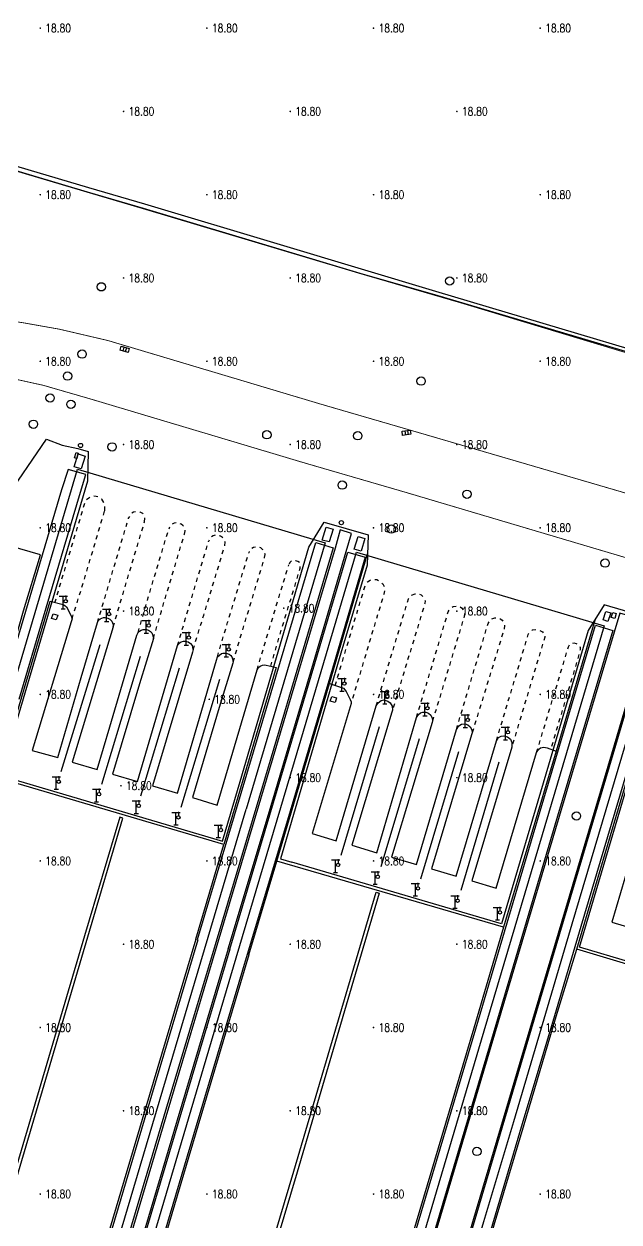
# Model space of a CAD drawing. Extents: x 404846 to 408477, y 3390929 to 3392894.
# Drawn here: x 406639.4 to 406710.8, y 3391921 to 3392064.9 of the extents above; entities that cross this region are included whole.
import ezdxf
from ezdxf.enums import TextEntityAlignment as Align

# ---------------------------------------------------------------- set-up
doc = ezdxf.new("R2010")
doc.units = 0
doc.header["$LTSCALE"] = 0.5
doc.header["$PDSIZE"] = 0.2
doc.linetypes.add('X6', pattern=[2, 1, -1])
doc.layers.get('0').update_dxf_attribs({"linetype": 'CONTINUOUS'})
for name, color, linetype in [('3221', 6, 'CONTINUOUS'), ('DLSS', 4, 'CONTINUOUS'), ('DMTZ', 3, 'CONTINUOUS'), ('FZTZ', 7, 'CONTINUOUS'), ('GCD', 1, 'CONTINUOUS'), ('GXYZ', 2, 'CONTINUOUS'), ('JMD', 6, 'CONTINUOUS'), ('SXSS', 5, 'CONTINUOUS'), ('ZBTZ', 3, 'CONTINUOUS')]:
    doc.layers.add(name, color=color, linetype=linetype)
doc.styles.add('HZ', font='rs.shx', dxfattribs={"width": 0.8, "bigfont": 'hztxt.shx'})
doc.linetypes.add('10422', pattern='A,0.75,[150,AAA.SHX,S=0.5,R=0,X=0,Y=0.5],1.5,[177,AAA.SHX,S=1,R=0,X=0,Y=0.4],0.75', length=3)
doc.linetypes.add('1161', pattern='A,0,[149,AAA.SHX,S=0.15,R=0,X=0,Y=0],-1.6', length=1.6)
doc.linetypes.add('444', pattern='A,4.5,[145,AAA.SHX,S=1,R=0,X=0,Y=1],4.5,-0.5,[146,AAA.SHX,S=1,R=0,X=0,Y=0],-0.5', length=10)
doc.linetypes.add('447', pattern='A,8,-1,[148,AAA.SHX,S=1,R=0,X=0,Y=0],-1', length=10)

# ---------------------------------------------------------------- blocks, each defined once
blk = doc.blocks.new('gc063')
for p, q in [((-1, 3), (1, 3)), ((0, 0), (0, 3)), ((0.6, 3), (0.6, 2.2)), ((-0.5, 0), (0.5, 0))]:
    blk.add_line(p, q)
blk.add_circle((0.6, 1.8), 0.4)
blk.add_point((0.6, 3))
blk.add_point((0.6, 3))
blk = doc.blocks.new('GC200')
at = {"linetype": 'Continuous', "const_width": 0.2, "flags": 128}
blk.add_lwpolyline([(-0.1, 0, 1), (0.1, 0, 1)], format="xyb", close=True, dxfattribs=at)
blk = doc.blocks.new('gc188')
blk.add_circle((0, 0), 1)
blk = doc.blocks.new('gc170')
at = {"linetype": 'Continuous'}
blk.add_circle((0, 0), 0.5, dxfattribs=at)
blk = doc.blocks.new('gc041')
for p, q in [((-1, 0.5), (1, 0.5)), ((-1, -0.5), (-1, 0.5)), ((-0.33, 0.5), (-0.33, -0.5)), ((0.33, 0.5), (0.33, -0.5)), ((1, 0.5), (1, -0.5)), ((1, -0.5), (-1, -0.5))]:
    blk.add_line(p, q)

msp = doc.modelspace()

# ---------------------------------------------------------------- linework, layer by layer
at = {"layer": '3221', "color": 6}
for points in [[(406636.332, 3391979.428, 18.869), (406645.833, 3392011.42, 18.841), (406675.55, 3392002.595, 18.841), (406666.052, 3391970.612, 18.869)], [(406647.717, 3391894.768, 18.817), (406655.01, 3391919.485, 18.758), (406664.881, 3391952.759, 18.758), (406672.627, 3391978.901, 18.758), (406679.326, 3392001.456, 18.707), (406709.043, 3391992.63, 18.707), (406702.346, 3391970.084, 18.758), (406694.602, 3391943.948, 18.758), (406684.736, 3391910.689, 18.758), (406677.428, 3391885.923, 18.817)], [(406682.497, 3391880.124, 18.81), (406689.462, 3391903.654, 18.936), (406694.599, 3391921.071, 18.826), (406698.173, 3391933.111, 18.846), (406702.019, 3391946.082, 18.855), (406705.203, 3391956.83, 18.855), (406711.15, 3391976.875, 18.855), (406715.303, 3391990.834, 18.855), (406745.016, 3391981.993, 18.855), (406740.866, 3391968.046, 18.855), (406734.924, 3391948.018, 18.855), (406731.741, 3391937.273, 18.855), (406727.893, 3391924.295, 18.846), (406724.325, 3391912.276, 18.826), (406719.193, 3391894.874, 18.936), (406712.969, 3391873.825, 19.096)], [(406645.293, 3391900.624, 18.808), (406666.052, 3391970.612, 18.869)]]:
    msp.add_polyline3d(points, dxfattribs=at)
at = {"layer": 'DLSS', "linetype": 'Continuous', "const_width": 0.1, "flags": 128}
for points, elevation in [([(406691.935, 3392031.358), (406679.749, 3392034.904), (406670.015, 3392037.816), (406653.728, 3392042.684), (406647.029, 3392044.664), (406622.599, 3392051.927)], 18.686), ([(406687.362, 3392015.64), (406675.116, 3392019.203), (406665.325, 3392022.132), (406649.517, 3392026.857), (406643.623, 3392028.235), (406639.313, 3392028.997), (406636.177, 3392029.48), (406631.824, 3392030.011), (406627.641, 3392030.249), (406622.516, 3392030.285), (406615.901, 3392030.085), (406612.068, 3392029.757)], 18.708), ([(406732.529, 3392019.102), (406691.935, 3392031.358)], 18.601), ([(406685.316, 3392008.608), (406673.044, 3392012.178), (406663.227, 3392015.115), (406647.449, 3392019.831), (406641.723, 3392021.489), (406638.078, 3392022.295), (406635.325, 3392022.679), (406631.569, 3392022.985), (406626.077, 3392022.952), (406616.374, 3392022.485), (406613.195, 3392022.106)], 18.721), ([(406727.993, 3392003.758), (406687.362, 3392015.64)], 18.601), ([(406725.867, 3391996.566), (406685.316, 3392008.608)], 18.601)]:
    msp.add_lwpolyline(points, dxfattribs=dict(at, elevation=elevation))
at = {"layer": 'DLSS', "linetype": 'X6', "flags": 128}
for points, elevation in [([(406649.087, 3392006.428), (406649.102, 3392007.011), (406648.977, 3392007.417), (406648.725, 3392007.803), (406648.406, 3392008.047), (406648.074, 3392008.153), (406647.755, 3392008.173), (406647.468, 3392008.101), (406647.188, 3392007.956), (406646.861, 3392007.694), (406646.669, 3392007.317), (406644.377, 3391999.742), (406643.093, 3391995.437)], 19.254), ([(406645.169, 3391993.453), (406646.251, 3391996.898), (406649.087, 3392006.428)], 19.293), ([(406653.877, 3392005.098), (406653.922, 3392005.537), (406653.852, 3392005.833), (406653.684, 3392006.094), (406653.348, 3392006.278), (406652.975, 3392006.342), (406652.527, 3392006.276), (406652.236, 3392006.084), (406651.964, 3392005.571)], 19.26), ([(406648.218, 3391993.02), (406649.127, 3391996.036), (406651.964, 3392005.571)], 19.293), ([(406650.111, 3391992.503), (406651.406, 3391996.881), (406653.877, 3392005.098)], 19.27), ([(406653.086, 3391991.827), (406654.314, 3391996.02), (406656.77, 3392004.22)], 19.27), ([(406658.66, 3392003.618), (406658.739, 3392004.002), (406658.722, 3392004.276), (406658.644, 3392004.439), (406658.459, 3392004.672), (406658.253, 3392004.815), (406657.878, 3392004.943), (406657.667, 3392004.959), (406657.411, 3392004.918), (406657.139, 3392004.797), (406656.973, 3392004.659), (406656.859, 3392004.489), (406656.77, 3392004.22)], 19.13), ([(406654.928, 3391991.075), (406655.894, 3391994.39), (406658.66, 3392003.618)], 19.218), ([(406663.509, 3392002.241), (406663.529, 3392002.665), (406663.435, 3392002.971), (406663.231, 3392003.22), (406662.989, 3392003.373), (406662.718, 3392003.483), (406662.397, 3392003.508), (406662.093, 3392003.421), (406661.885, 3392003.296), (406661.716, 3392003.127), (406661.556, 3392002.75)], 19.143), ([(406657.831, 3391990.23), (406658.793, 3391993.533), (406661.556, 3392002.75)], 19.218), ([(406659.703, 3391989.764), (406660.979, 3391993.894), (406663.509, 3392002.241)], 19.143), ([(406662.611, 3391988.877), (406663.845, 3391993.017), (406666.377, 3392001.372)], 19.143), ([(406668.284, 3392000.796), (406668.344, 3392001.172), (406668.262, 3392001.487), (406668.044, 3392001.787), (406667.816, 3392001.983), (406667.534, 3392002.065), (406667.275, 3392002.082), (406666.932, 3392002.015), (406666.64, 3392001.859), (406666.491, 3392001.643), (406666.377, 3392001.372)], 19.044), ([(406664.507, 3391988.284), (406665.632, 3391992.06), (406668.284, 3392000.796)], 18.961), ([(406667.373, 3391987.343), (406668.526, 3391991.187), (406671.177, 3391999.918)], 18.961), ([(406669.011, 3391987.77), (406670.461, 3391992.674), (406672.553, 3391999.519), (406672.567, 3391999.966), (406672.475, 3392000.199), (406672.286, 3392000.332), (406672.032, 3392000.432), (406671.848, 3392000.435), (406671.59, 3392000.434), (406671.416, 3392000.351), (406671.3, 3392000.222), (406671.177, 3391999.918)], 18.889), ([(406676.754, 3391985.45), (406680.379, 3391997.561), (406680.612, 3391997.875), (406680.939, 3391998.098), (406681.342, 3391998.2), (406681.747, 3391998.168), (406682.101, 3391997.976), (406682.462, 3391997.64), (406682.635, 3391997.267), (406682.693, 3391996.869), (406682.577, 3391996.393), (406678.654, 3391983.304)], 19.071), ([(406681.672, 3391983.006), (406685.544, 3391995.85), (406685.811, 3391996.23), (406686.332, 3391996.46), (406686.817, 3391996.444), (406687.086, 3391996.315), (406687.467, 3391995.892), (406687.539, 3391995.603), (406687.512, 3391995.276), (406687.38, 3391994.861), (406683.616, 3391982.48)], 19.036), ([(406686.503, 3391981.596), (406690.313, 3391994.286), (406690.548, 3391994.659), (406690.9, 3391994.916), (406691.323, 3391994.99), (406691.573, 3391994.966), (406691.746, 3391994.893), (406691.925, 3391994.762), (406692.109, 3391994.531), (406692.262, 3391994.2), (406692.288, 3391994.032), (406692.235, 3391993.73), (406688.375, 3391980.985)], 19.084), ([(406691.296, 3391980.179), (406695.103, 3391992.886), (406695.285, 3391993.222), (406695.519, 3391993.445), (406695.902, 3391993.575), (406696.213, 3391993.573), (406696.451, 3391993.527), (406696.647, 3391993.42), (406696.776, 3391993.29), (406696.993, 3391992.991), (406697.067, 3391992.64), (406697.01, 3391992.183), (406693.185, 3391979.745)], 19.1), ([(406696.097, 3391978.795), (406699.92, 3391991.579), (406700.055, 3391991.839), (406700.429, 3391992.127), (406700.831, 3391992.177), (406701.162, 3391992.134), (406701.624, 3391991.882), (406701.916, 3391991.487), (406701.901, 3391991.241), (406697.937, 3391978.047)], 19.046), ([(406700.927, 3391977.402), (406704.738, 3391990.073), (406704.89, 3391990.354), (406705.131, 3391990.54), (406705.375, 3391990.553), (406705.677, 3391990.503), (406705.888, 3391990.413), (406706.077, 3391990.239), (406706.138, 3391990.02), (406706.147, 3391989.727), (406706.059, 3391989.315), (406702.612, 3391977.814)], 19.04)]:
    msp.add_lwpolyline(points, dxfattribs=dict(at, elevation=elevation))
at = {"layer": 'DMTZ', "linetype": '10422', "flags": 128}
for points, elevation in [([(406669.685, 3391987.589), (406663.398, 3391966.34), (406636.24, 3391974.356), (406642.551, 3391995.581)], 19.219), ([(406642.551, 3391995.581), (406644.111, 3391995.166), (406644.313, 3391995.071), (406644.487, 3391994.888), (406644.913, 3391994.112), (406645.107, 3391993.71), (406645.169, 3391993.453), (406645.071, 3391993.11), (406640.396, 3391977.659), (406643.463, 3391976.818), (406646.247, 3391986.409), (406648.218, 3391993.02), (406648.367, 3391993.312), (406648.543, 3391993.459), (406648.744, 3391993.549), (406648.94, 3391993.603), (406649.146, 3391993.612), (406649.456, 3391993.543), (406649.705, 3391993.415), (406649.936, 3391993.156), (406650.081, 3391992.861), (406650.116, 3391992.684), (406650.099, 3391992.483), (406645.201, 3391976.223), (406648.185, 3391975.351), (406649.716, 3391980.494), (406652.963, 3391991.503), (406653.086, 3391991.827), (406653.248, 3391991.972), (406653.476, 3391992.085), (406653.7, 3391992.163), (406653.906, 3391992.183), (406654.103, 3391992.155), (406654.349, 3391992.098), (406654.584, 3391991.945), (406654.758, 3391991.754), (406654.836, 3391991.572), (406654.9, 3391991.289), (406654.928, 3391991.075), (406653.266, 3391985.663), (406650.024, 3391974.785), (406653.024, 3391973.916), (406657.831, 3391990.23), (406658.025, 3391990.519), (406658.273, 3391990.68), (406658.538, 3391990.758), (406658.773, 3391990.769), (406659.099, 3391990.691), (406659.401, 3391990.483), (406659.571, 3391990.24), (406659.646, 3391990.019), (406659.703, 3391989.764), (406659.625, 3391989.458), (406654.833, 3391973.403), (406657.841, 3391972.527), (406662.499, 3391988.5), (406662.611, 3391988.877), (406662.872, 3391989.098), (406663.103, 3391989.277), (406663.281, 3391989.339), (406663.586, 3391989.329), (406663.801, 3391989.284), (406664.018, 3391989.199), (406664.213, 3391989.066), (406664.341, 3391988.874), (406664.447, 3391988.635), (406664.507, 3391988.284), (406664.465, 3391988.11), (406662.845, 3391982.805), (406659.627, 3391971.986), (406662.592, 3391971.092), (406667.373, 3391987.343), (406667.549, 3391987.625), (406667.74, 3391987.764), (406668.043, 3391987.88), (406668.287, 3391987.915), (406669.011, 3391987.77), (406669.685, 3391987.589)], 19.329), ([(406719.747, 3391949.601), (406705.738, 3391953.773), (406712.02, 3391974.995), (406713.748, 3391974.479), (406713.929, 3391974.31), (406714.271, 3391973.837), (406714.577, 3391973.107), (406714.635, 3391972.861), (406709.94, 3391957.03), (406712.902, 3391956.155), (406717.678, 3391972.328), (406717.857, 3391972.653), (406718.172, 3391972.9), (406718.509, 3391972.991), (406718.927, 3391972.916), (406719.394, 3391972.596), (406719.566, 3391972.207), (406719.537, 3391971.854), (406714.746, 3391955.59), (406717.694, 3391954.741), (406722.479, 3391970.902), (406722.591, 3391971.15), (406722.78, 3391971.354), (406723.132, 3391971.556), (406723.467, 3391971.566), (406723.775, 3391971.486), (406724.009, 3391971.35), (406724.207, 3391971.077), (406724.333, 3391970.657), (406724.304, 3391970.288)], 19.286)]:
    msp.add_lwpolyline(points, dxfattribs=dict(at, elevation=elevation))
at = {"layer": 'DMTZ', "linetype": '10422', "elevation": 18.851, "flags": 128}
msp.add_lwpolyline([(406703.274, 3391977.581), (406696.933, 3391956.409), (406669.744, 3391964.367), (406676.07, 3391985.69), (406677.73, 3391985.107), (406677.914, 3391984.943), (406678.069, 3391984.708), (406678.54, 3391983.781), (406678.665, 3391983.469), (406678.654, 3391983.304), (406673.969, 3391967.693), (406676.873, 3391966.805), (406681.672, 3391983.006), (406681.918, 3391983.373), (406682.262, 3391983.63), (406682.592, 3391983.724), (406683.066, 3391983.569), (406683.352, 3391983.348), (406683.594, 3391982.982), (406683.616, 3391982.48), (406683.563, 3391982.249), (406678.741, 3391966.294), (406681.739, 3391965.373), (406686.503, 3391981.596), (406686.742, 3391981.982), (406686.987, 3391982.183), (406687.264, 3391982.254), (406687.615, 3391982.245), (406687.965, 3391982.116), (406688.214, 3391981.891), (406688.38, 3391981.508), (406688.415, 3391981.185), (406688.375, 3391980.985), (406683.525, 3391964.844), (406686.508, 3391963.955), (406691.296, 3391980.179), (406691.581, 3391980.622), (406691.918, 3391980.823), (406692.341, 3391980.863), (406692.687, 3391980.743), (406692.964, 3391980.495), (406693.156, 3391980.103), (406693.185, 3391979.745), (406693.128, 3391979.507), (406688.329, 3391963.42), (406691.28, 3391962.541), (406696.097, 3391978.795), (406696.364, 3391979.185), (406696.656, 3391979.366), (406696.983, 3391979.413), (406697.436, 3391979.274), (406697.794, 3391978.999), (406697.936, 3391978.619), (406697.971, 3391978.29), (406697.937, 3391978.047), (406693.161, 3391961.988), (406696.09, 3391961.131), (406700.927, 3391977.402), (406701.184, 3391977.805), (406701.399, 3391977.961), (406701.782, 3391978.025), (406702.206, 3391977.957), (406703.274, 3391977.581)], close=True, dxfattribs=at)
at = {"layer": 'FZTZ', "linetype": 'Continuous', "flags": 128}
for points, elevation in [([(406645.919, 3392013.348), (406645.746, 3392012.706), (406645.472, 3392012.773), (406645.665, 3392013.423), (406645.919, 3392013.348)], 20.07), ([(406708.906, 3391993.335), (406709.231, 3391994.345), (406709.818, 3391994.156), (406709.493, 3391993.146), (406708.906, 3391993.335)], 19.498), ([(406709.887, 3391993.615), (406710.058, 3391994.216), (406710.466, 3391994.1), (406710.295, 3391993.499), (406709.887, 3391993.615)], 20.071), ([(406642.891, 3391994.05), (406643.453, 3391993.872), (406643.278, 3391993.319), (406642.716, 3391993.497), (406642.891, 3391994.05)], 21.019), ([(406676.741, 3391983.39), (406676.151, 3391983.582), (406676.334, 3391984.145), (406676.924, 3391983.953), (406676.741, 3391983.39)], 20.543)]:
    msp.add_lwpolyline(points, close=True, dxfattribs=dict(at, elevation=elevation))
at = {"layer": 'JMD', "linetype": '444', "flags": 128}
for points, elevation in [([(406597.039, 3391972.805), (406621.394, 3391965.553), (406620.852, 3391963.918), (406622.984, 3391963.263), (406631.652, 3391992.554), (406635.449, 3392005.227), (406637.04, 3392007.591), (406642.085, 3392015.041), (406643.979, 3392014.286), (406645.847, 3392013.896), (406647.113, 3392013.524), (406647.039, 3392009.979), (406636.596, 3391974.632), (406663.215, 3391966.735), (406665.335, 3391973.934), (406673.593, 3392002.044), (406675.439, 3392005.072), (406680.719, 3392003.555), (406680.573, 3391999.909), (406677.443, 3391989.34), (406670.195, 3391964.626), (406671.536, 3391964.214)], 20.606), ([(406643.879, 3391975.102), (406648.551, 3391990.387)], 20.414), ([(406653.344, 3391988.947), (406648.69, 3391973.574)], 20.298), ([(406653.443, 3391972.213), (406658.076, 3391987.559)], 20.211), ([(406662.881, 3391986.163), (406658.241, 3391970.792)], 20.211)]:
    msp.add_lwpolyline(points, dxfattribs=dict(at, elevation=elevation))
at = {"layer": 'JMD', "linetype": '447', "flags": 128}
for points, elevation in [([(406718.492, 3391950.345), (406706.066, 3391954.043), (406716.503, 3391989.31), (406716.666, 3391992.89), (406709.036, 3391995.14), (406707.106, 3391992.061), (406702.353, 3391975.88), (406696.696, 3391956.837), (406671.536, 3391964.214)], 20.428), ([(406677.454, 3391965.068), (406682.053, 3391980.521)], 20.171), ([(406686.849, 3391979.041), (406682.241, 3391963.692)], 20.14), ([(406687.027, 3391962.22), (406691.582, 3391977.504)], 20.099), ([(406696.406, 3391976.233), (406691.811, 3391960.835)], 20.085)]:
    msp.add_lwpolyline(points, dxfattribs=dict(at, elevation=elevation))
at = {"layer": 'SXSS', "linetype": 'Continuous', "flags": 128}
for points, elevation in [([(406688.832, 3392032.755), (406679.91, 3392035.456), (406670.18, 3392038.367), (406653.892, 3392043.235), (406647.193, 3392045.215), (406622.756, 3392052.46), (406605.152, 3392057.651), (406593.817, 3392061), (406593.733, 3392061.025), (406593.584, 3392060.521), (406593.668, 3392060.496), (406605.004, 3392057.147), (406622.608, 3392051.956)], 18.58), ([(406688.718, 3392032.372), (406679.757, 3392034.933), (406670.024, 3392037.845), (406653.737, 3392042.713), (406647.038, 3392044.693), (406622.608, 3392051.956)], 18.71), ([(406729.248, 3392020.3), (406688.718, 3392032.372)], 18.669), ([(406729.361, 3392020.684), (406688.832, 3392032.755)], 18.669), ([(406622, 3391870.647), (406628.604, 3391892.855), (406647.074, 3391955.254), (406651.283, 3391969.53), (406650.894, 3391969.645), (406646.684, 3391955.369), (406628.214, 3391892.971), (406621.611, 3391870.763)], 18.931), ([(406661.239, 3391891.622), (406666.885, 3391910.62), (406671.795, 3391927.134), (406678.778, 3391950.865), (406681.653, 3391960.643), (406682.036, 3391960.53), (406679.161, 3391950.752), (406672.178, 3391927.021), (406667.267, 3391910.507), (406661.621, 3391891.509)], 18.691)]:
    msp.add_lwpolyline(points, dxfattribs=dict(at, elevation=elevation))
at = {"layer": 'ZBTZ', "linetype": '1161', "flags": 128}
for points, elevation in [([(406646.732, 3392013.001), (406646.277, 3392011.478), (406645.444, 3392011.712), (406645.919, 3392013.247), (406646.732, 3392013.001)], 18.984), ([(406676.495, 3392004.202), (406676.04, 3392002.679), (406675.206, 3392002.912), (406675.682, 3392004.447), (406676.495, 3392004.202)], 18.748), ([(406680.329, 3392003.088), (406679.874, 3392001.565), (406679.041, 3392001.799), (406679.516, 3392003.334), (406680.329, 3392003.088)], 18.748)]:
    msp.add_lwpolyline(points, close=True, dxfattribs=dict(at, elevation=elevation))
for points, elevation in [([(406638.823, 3391983.812), (406641.739, 3391993.689), (406646.081, 3392008.264), (406646.835, 3392010.774), (406644.694, 3392011.373), (406643.92, 3392008.928), (406639.572, 3391994.332), (406636.655, 3391984.452)], 19.106), ([(406663.922, 3391953.834), (406668.732, 3391969.954), (406674.131, 3391988.158), (406678.078, 3392001.524), (406678.727, 3392003.687), (406677.356, 3392004.123), (406676.743, 3392001.92), (406669.269, 3391976.777), (406662.548, 3391954.243)], 18.737), ([(406636.487, 3391984.501), (406639.363, 3391994.394), (406641.377, 3392001.155), (406637.676, 3392002.213), (406637.055, 3392000.027)], 19.083), ([(406660.243, 3391954.93), (406666.964, 3391977.463), (406674.438, 3392002.605), (406676.528, 3392001.984), (406669.053, 3391976.841), (406662.333, 3391954.307)], 18.754), ([(406664.096, 3391953.781), (406668.907, 3391969.902), (406674.306, 3391988.106), (406678.253, 3392001.473), (406680.363, 3392000.85), (406676.415, 3391987.482), (406671.015, 3391969.274), (406666.204, 3391953.152)], 18.71), ([(406676.07, 3391985.69), (406680.626, 3392001.244)], 18.563), ([(406681.281, 3391880.485), (406688.252, 3391904.012), (406693.389, 3391921.429), (406696.963, 3391933.47), (406700.809, 3391946.441), (406703.993, 3391957.188), (406709.94, 3391977.234), (406714.645, 3391993.047), (406710.912, 3391994.139), (406703.617, 3391969.707), (406695.873, 3391943.571), (406686.007, 3391910.313), (406678.699, 3391885.545)], 18.822), ([(406707.94, 3391993.392), (406703.274, 3391977.581)], 18.723), ([(406676.455, 3391886.213), (406683.756, 3391910.979), (406693.622, 3391944.238), (406701.366, 3391970.375), (406707.992, 3391992.683), (406710.065, 3391992.067), (406703.439, 3391969.76), (406695.695, 3391943.624), (406685.829, 3391910.366), (406678.517, 3391885.599)], 18.76), ([(406681.438, 3391880.439), (406688.407, 3391903.966), (406693.545, 3391921.383), (406697.119, 3391933.424), (406700.964, 3391946.395), (406704.148, 3391957.142), (406710.096, 3391977.188), (406714.158, 3391990.841), (406716.25, 3391990.219), (406712.188, 3391976.567), (406706.241, 3391956.522), (406703.057, 3391945.774), (406699.211, 3391932.803), (406695.638, 3391920.764), (406690.501, 3391903.347), (406683.538, 3391879.815)], 18.855), ([(406660.042, 3391954.99), (406663.398, 3391966.34)], 18.745), ([(406666.382, 3391953.099), (406669.744, 3391964.367)], 18.692), ([(406696.933, 3391956.409), (406693.389, 3391944.307), (406683.522, 3391911.049), (406676.225, 3391886.281)], 18.773), ([(406660.023, 3391954.995), (406653.893, 3391934.417), (406644.846, 3391903.922), (406637.593, 3391879.391), (406633.552, 3391865.871), (406627.247, 3391844.392), (406621.938, 3391826.591), (406618.095, 3391813.532)], 18.729), ([(406660.262, 3391954.924), (406654.132, 3391934.346), (406645.085, 3391903.851), (406637.832, 3391879.32), (406633.791, 3391865.8), (406627.486, 3391844.322), (406622.177, 3391826.52), (406618.334, 3391813.462)], 18.729), ([(406662.333, 3391954.307), (406656.203, 3391933.73), (406647.156, 3391903.238), (406639.903, 3391878.704), (406635.862, 3391865.187), (406629.558, 3391843.709), (406624.248, 3391825.906), (406620.406, 3391812.852)], 18.729), ([(406662.546, 3391954.243), (406656.416, 3391933.667), (406647.369, 3391903.175), (406640.116, 3391878.641), (406636.075, 3391865.124), (406629.771, 3391843.646), (406624.461, 3391825.843), (406620.619, 3391812.789)], 18.729), ([(406663.912, 3391953.836), (406657.782, 3391933.261), (406648.736, 3391902.77), (406641.482, 3391878.235), (406637.442, 3391864.719), (406631.138, 3391843.241), (406625.828, 3391825.438), (406621.987, 3391812.387)], 18.729), ([(406664.096, 3391953.781), (406657.967, 3391933.206), (406648.92, 3391902.715), (406641.667, 3391878.18), (406637.626, 3391864.664), (406631.322, 3391843.187), (406626.012, 3391825.383), (406622.172, 3391812.332)], 18.729), ([(406666.189, 3391953.158), (406660.06, 3391932.583), (406651.015, 3391902.095), (406643.76, 3391877.557), (406639.721, 3391864.044), (406633.417, 3391842.567), (406628.106, 3391824.763), (406624.267, 3391811.716)], 18.729), ([(406666.401, 3391953.095), (406660.272, 3391932.52), (406651.226, 3391902.032), (406643.972, 3391877.495), (406639.932, 3391863.981), (406633.628, 3391842.504), (406628.318, 3391824.7), (406624.479, 3391811.653)], 18.729), ([(406683.75, 3391879.752), (406690.714, 3391903.284), (406695.851, 3391920.701), (406699.425, 3391932.74), (406703.271, 3391945.711), (406705.738, 3391953.773)], 18.855)]:
    msp.add_lwpolyline(points, dxfattribs=dict(at, elevation=elevation))

# ---------------------------------------------------------------- block references
at = {"layer": 'DLSS', "linetype": 'Continuous', "xscale": 0.5, "yscale": 0.5}
for p in [(406644.112, 3391994.655, 19.457), (406649.32, 3391993.127, 19.502), (406654.08, 3391991.749, 19.391), (406658.886, 3391990.302, 19.28), (406663.682, 3391988.881, 19.257), (406677.559, 3391984.783, 18.748), (406682.708, 3391983.234, 18.748), (406687.521, 3391981.814, 18.806), (406692.363, 3391980.413, 18.796), (406697.183, 3391978.93, 18.903), (406643.281, 3391972.994, 19.374), (406648.109, 3391971.497, 19.279), (406652.879, 3391970.096, 19.207), (406657.642, 3391968.712, 19.16), (406662.728, 3391967.188, 19.16), (406676.797, 3391963.002, 18.723), (406681.552, 3391961.572, 18.711), (406686.373, 3391960.175, 18.761), (406691.138, 3391958.693, 18.779), (406696.223, 3391957.309, 18.918)]:
    msp.add_blockref('gc063', p, dxfattribs=at)
at = {"layer": 'GCD', "linetype": 'Continuous'}
ref = msp.add_blockref('GC200', (406641.358, 3392064.379, 18.8), dxfattribs=dict(at, xscale=0.5, yscale=0.5, zscale=0.5))
ref.add_attrib('height', '18.80', dxfattribs={"linetype": 'Continuous', "height": 1, "style": 'HZ', "width": 0.8}).set_placement((406641.958, 3392064.379, 18.8), align=Align.MIDDLE_LEFT)
ref = msp.add_blockref('GC200', (406661.358, 3392064.379, 18.8), dxfattribs=dict(at, xscale=0.5, yscale=0.5, zscale=0.5))
ref.add_attrib('height', '18.80', dxfattribs={"linetype": 'Continuous', "height": 1, "style": 'HZ', "width": 0.8}).set_placement((406661.958, 3392064.379, 18.8), align=Align.MIDDLE_LEFT)
ref = msp.add_blockref('GC200', (406681.358, 3392064.379, 18.8), dxfattribs=dict(at, xscale=0.5, yscale=0.5, zscale=0.5))
ref.add_attrib('height', '18.80', dxfattribs={"linetype": 'Continuous', "height": 1, "style": 'HZ', "width": 0.8}).set_placement((406681.958, 3392064.379, 18.8), align=Align.MIDDLE_LEFT)
ref = msp.add_blockref('GC200', (406701.358, 3392064.379, 18.8), dxfattribs=dict(at, xscale=0.5, yscale=0.5, zscale=0.5))
ref.add_attrib('height', '18.80', dxfattribs={"linetype": 'Continuous', "height": 1, "style": 'HZ', "width": 0.8}).set_placement((406701.958, 3392064.379, 18.8), align=Align.MIDDLE_LEFT)
ref = msp.add_blockref('GC200', (406651.358, 3392054.379, 18.8), dxfattribs=dict(at, xscale=0.5, yscale=0.5, zscale=0.5))
ref.add_attrib('height', '18.80', dxfattribs={"linetype": 'Continuous', "height": 1, "style": 'HZ', "width": 0.8}).set_placement((406651.958, 3392054.379, 18.8), align=Align.MIDDLE_LEFT)
ref = msp.add_blockref('GC200', (406671.358, 3392054.379, 18.8), dxfattribs=dict(at, xscale=0.5, yscale=0.5, zscale=0.5))
ref.add_attrib('height', '18.80', dxfattribs={"linetype": 'Continuous', "height": 1, "style": 'HZ', "width": 0.8}).set_placement((406671.958, 3392054.379, 18.8), align=Align.MIDDLE_LEFT)
ref = msp.add_blockref('GC200', (406691.358, 3392054.379, 18.8), dxfattribs=dict(at, xscale=0.5, yscale=0.5, zscale=0.5))
ref.add_attrib('height', '18.80', dxfattribs={"linetype": 'Continuous', "height": 1, "style": 'HZ', "width": 0.8}).set_placement((406691.958, 3392054.379, 18.8), align=Align.MIDDLE_LEFT)
ref = msp.add_blockref('GC200', (406641.358, 3392044.379, 18.8), dxfattribs=dict(at, xscale=0.5, yscale=0.5, zscale=0.5))
ref.add_attrib('height', '18.80', dxfattribs={"linetype": 'Continuous', "height": 1, "style": 'HZ', "width": 0.8}).set_placement((406641.958, 3392044.379, 18.8), align=Align.MIDDLE_LEFT)
ref = msp.add_blockref('GC200', (406661.358, 3392044.379, 18.8), dxfattribs=dict(at, xscale=0.5, yscale=0.5, zscale=0.5))
ref.add_attrib('height', '18.80', dxfattribs={"linetype": 'Continuous', "height": 1, "style": 'HZ', "width": 0.8}).set_placement((406661.958, 3392044.379, 18.8), align=Align.MIDDLE_LEFT)
ref = msp.add_blockref('GC200', (406681.358, 3392044.379, 18.8), dxfattribs=dict(at, xscale=0.5, yscale=0.5, zscale=0.5))
ref.add_attrib('height', '18.80', dxfattribs={"linetype": 'Continuous', "height": 1, "style": 'HZ', "width": 0.8}).set_placement((406681.958, 3392044.379, 18.8), align=Align.MIDDLE_LEFT)
ref = msp.add_blockref('GC200', (406701.358, 3392044.379, 18.8), dxfattribs=dict(at, xscale=0.5, yscale=0.5, zscale=0.5))
ref.add_attrib('height', '18.80', dxfattribs={"linetype": 'Continuous', "height": 1, "style": 'HZ', "width": 0.8}).set_placement((406701.958, 3392044.379, 18.8), align=Align.MIDDLE_LEFT)
ref = msp.add_blockref('GC200', (406651.358, 3392034.379, 18.8), dxfattribs=dict(at, xscale=0.5, yscale=0.5, zscale=0.5))
ref.add_attrib('height', '18.80', dxfattribs={"linetype": 'Continuous', "height": 1, "style": 'HZ', "width": 0.8}).set_placement((406651.958, 3392034.379, 18.8), align=Align.MIDDLE_LEFT)
ref = msp.add_blockref('GC200', (406671.358, 3392034.379, 18.8), dxfattribs=dict(at, xscale=0.5, yscale=0.5, zscale=0.5))
ref.add_attrib('height', '18.80', dxfattribs={"linetype": 'Continuous', "height": 1, "style": 'HZ', "width": 0.8}).set_placement((406671.958, 3392034.379, 18.8), align=Align.MIDDLE_LEFT)
ref = msp.add_blockref('GC200', (406691.358, 3392034.379, 18.8), dxfattribs=dict(at, xscale=0.5, yscale=0.5, zscale=0.5))
ref.add_attrib('height', '18.80', dxfattribs={"linetype": 'Continuous', "height": 1, "style": 'HZ', "width": 0.8}).set_placement((406691.958, 3392034.379, 18.8), align=Align.MIDDLE_LEFT)
ref = msp.add_blockref('GC200', (406641.358, 3392024.379, 18.8), dxfattribs=dict(at, xscale=0.5, yscale=0.5, zscale=0.5))
ref.add_attrib('height', '18.80', dxfattribs={"linetype": 'Continuous', "height": 1, "style": 'HZ', "width": 0.8}).set_placement((406641.958, 3392024.379, 18.8), align=Align.MIDDLE_LEFT)
ref = msp.add_blockref('GC200', (406661.358, 3392024.379, 18.8), dxfattribs=dict(at, xscale=0.5, yscale=0.5, zscale=0.5))
ref.add_attrib('height', '18.80', dxfattribs={"linetype": 'Continuous', "height": 1, "style": 'HZ', "width": 0.8}).set_placement((406661.958, 3392024.379, 18.8), align=Align.MIDDLE_LEFT)
ref = msp.add_blockref('GC200', (406681.358, 3392024.379, 18.8), dxfattribs=dict(at, xscale=0.5, yscale=0.5, zscale=0.5))
ref.add_attrib('height', '18.80', dxfattribs={"linetype": 'Continuous', "height": 1, "style": 'HZ', "width": 0.8}).set_placement((406681.958, 3392024.379, 18.8), align=Align.MIDDLE_LEFT)
ref = msp.add_blockref('GC200', (406701.358, 3392024.379, 18.8), dxfattribs=dict(at, xscale=0.5, yscale=0.5, zscale=0.5))
ref.add_attrib('height', '18.80', dxfattribs={"linetype": 'Continuous', "height": 1, "style": 'HZ', "width": 0.8}).set_placement((406701.958, 3392024.379, 18.8), align=Align.MIDDLE_LEFT)
ref = msp.add_blockref('GC200', (406651.358, 3392014.379, 18.8), dxfattribs=dict(at, xscale=0.5, yscale=0.5, zscale=0.5))
ref.add_attrib('height', '18.80', dxfattribs={"linetype": 'Continuous', "height": 1, "style": 'HZ', "width": 0.8}).set_placement((406651.958, 3392014.379, 18.8), align=Align.MIDDLE_LEFT)
ref = msp.add_blockref('GC200', (406671.358, 3392014.379, 18.8), dxfattribs=dict(at, xscale=0.5, yscale=0.5, zscale=0.5))
ref.add_attrib('height', '18.80', dxfattribs={"linetype": 'Continuous', "height": 1, "style": 'HZ', "width": 0.8}).set_placement((406671.958, 3392014.379, 18.8), align=Align.MIDDLE_LEFT)
ref = msp.add_blockref('GC200', (406691.358, 3392014.379, 18.8), dxfattribs=dict(at, xscale=0.5, yscale=0.5, zscale=0.5))
ref.add_attrib('height', '18.80', dxfattribs={"linetype": 'Continuous', "height": 1, "style": 'HZ', "width": 0.8}).set_placement((406691.958, 3392014.379, 18.8), align=Align.MIDDLE_LEFT)
ref = msp.add_blockref('GC200', (406641.358, 3392004.379, 18.8), dxfattribs=dict(at, xscale=0.5, yscale=0.5, zscale=0.5))
ref.add_attrib('height', '18.80', dxfattribs={"linetype": 'Continuous', "height": 1, "style": 'HZ', "width": 0.8}).set_placement((406641.958, 3392004.379, 18.8), align=Align.MIDDLE_LEFT)
ref = msp.add_blockref('GC200', (406661.358, 3392004.379, 18.8), dxfattribs=dict(at, xscale=0.5, yscale=0.5, zscale=0.5))
ref.add_attrib('height', '18.80', dxfattribs={"linetype": 'Continuous', "height": 1, "style": 'HZ', "width": 0.8}).set_placement((406661.958, 3392004.379, 18.8), align=Align.MIDDLE_LEFT)
ref = msp.add_blockref('GC200', (406681.358, 3392004.379, 18.8), dxfattribs=dict(at, xscale=0.5, yscale=0.5, zscale=0.5))
ref.add_attrib('height', '18.80', dxfattribs={"linetype": 'Continuous', "height": 1, "style": 'HZ', "width": 0.8}).set_placement((406681.958, 3392004.379, 18.8), align=Align.MIDDLE_LEFT)
ref = msp.add_blockref('GC200', (406701.358, 3392004.379, 18.8), dxfattribs=dict(at, xscale=0.5, yscale=0.5, zscale=0.5))
ref.add_attrib('height', '18.80', dxfattribs={"linetype": 'Continuous', "height": 1, "style": 'HZ', "width": 0.8}).set_placement((406701.958, 3392004.379, 18.8), align=Align.MIDDLE_LEFT)
ref = msp.add_blockref('GC200', (406651.358, 3391994.379, 18.8), dxfattribs=dict(at, xscale=0.5, yscale=0.5, zscale=0.5))
ref.add_attrib('height', '18.80', dxfattribs={"linetype": 'Continuous', "height": 1, "style": 'HZ', "width": 0.8}).set_placement((406651.958, 3391994.379, 18.8), align=Align.MIDDLE_LEFT)
ref = msp.add_blockref('GC200', (406670.574, 3391994.731, 18.8), dxfattribs=dict(at, xscale=0.5, yscale=0.5, zscale=0.5))
ref.add_attrib('height', '18.80', dxfattribs={"linetype": 'Continuous', "height": 1, "style": 'HZ', "width": 0.8}).set_placement((406671.174, 3391994.731, 18.8), align=Align.MIDDLE_LEFT)
ref = msp.add_blockref('GC200', (406691.358, 3391994.379, 18.8), dxfattribs=dict(at, xscale=0.5, yscale=0.5, zscale=0.5))
ref.add_attrib('height', '18.80', dxfattribs={"linetype": 'Continuous', "height": 1, "style": 'HZ', "width": 0.8}).set_placement((406691.958, 3391994.379, 18.8), align=Align.MIDDLE_LEFT)
ref = msp.add_blockref('GC200', (406641.358, 3391984.379, 18.8), dxfattribs=dict(at, xscale=0.5, yscale=0.5, zscale=0.5))
ref.add_attrib('height', '18.80', dxfattribs={"linetype": 'Continuous', "height": 1, "style": 'HZ', "width": 0.8}).set_placement((406641.958, 3391984.379, 18.8), align=Align.MIDDLE_LEFT)
ref = msp.add_blockref('GC200', (406661.635, 3391983.786, 18.8), dxfattribs=dict(at, xscale=0.5, yscale=0.5, zscale=0.5))
ref.add_attrib('height', '18.80', dxfattribs={"linetype": 'Continuous', "height": 1, "style": 'HZ', "width": 0.8}).set_placement((406662.235, 3391983.786, 18.8), align=Align.MIDDLE_LEFT)
ref = msp.add_blockref('GC200', (406681.358, 3391984.379, 18.8), dxfattribs=dict(at, xscale=0.5, yscale=0.5, zscale=0.5))
ref.add_attrib('height', '18.80', dxfattribs={"linetype": 'Continuous', "height": 1, "style": 'HZ', "width": 0.8}).set_placement((406681.958, 3391984.379, 18.8), align=Align.MIDDLE_LEFT)
ref = msp.add_blockref('GC200', (406701.358, 3391984.379, 18.8), dxfattribs=dict(at, xscale=0.5, yscale=0.5, zscale=0.5))
ref.add_attrib('height', '18.80', dxfattribs={"linetype": 'Continuous', "height": 1, "style": 'HZ', "width": 0.8}).set_placement((406701.958, 3391984.379, 18.8), align=Align.MIDDLE_LEFT)
ref = msp.add_blockref('GC200', (406671.358, 3391974.379, 18.8), dxfattribs=dict(at, xscale=0.5, yscale=0.5, zscale=0.5))
ref.add_attrib('height', '18.80', dxfattribs={"linetype": 'Continuous', "height": 1, "style": 'HZ', "width": 0.8}).set_placement((406671.958, 3391974.379, 18.8), align=Align.MIDDLE_LEFT)
ref = msp.add_blockref('GC200', (406691.358, 3391974.379, 18.8), dxfattribs=dict(at, xscale=0.5, yscale=0.5, zscale=0.5))
ref.add_attrib('height', '18.80', dxfattribs={"linetype": 'Continuous', "height": 1, "style": 'HZ', "width": 0.8}).set_placement((406691.958, 3391974.379, 18.8), align=Align.MIDDLE_LEFT)
ref = msp.add_blockref('GC200', (406651.041, 3391973.409, 18.8), dxfattribs=dict(at, xscale=0.5, yscale=0.5, zscale=0.5))
ref.add_attrib('height', '18.80', dxfattribs={"linetype": 'Continuous', "height": 1, "style": 'HZ', "width": 0.8}).set_placement((406651.641, 3391973.409, 18.8), align=Align.MIDDLE_LEFT)
ref = msp.add_blockref('GC200', (406641.358, 3391964.379, 18.8), dxfattribs=dict(at, xscale=0.5, yscale=0.5, zscale=0.5))
ref.add_attrib('height', '18.80', dxfattribs={"linetype": 'Continuous', "height": 1, "style": 'HZ', "width": 0.8}).set_placement((406641.958, 3391964.379, 18.8), align=Align.MIDDLE_LEFT)
ref = msp.add_blockref('GC200', (406661.358, 3391964.379, 18.8), dxfattribs=dict(at, xscale=0.5, yscale=0.5, zscale=0.5))
ref.add_attrib('height', '18.80', dxfattribs={"linetype": 'Continuous', "height": 1, "style": 'HZ', "width": 0.8}).set_placement((406661.958, 3391964.379, 18.8), align=Align.MIDDLE_LEFT)
ref = msp.add_blockref('GC200', (406681.358, 3391964.379, 18.8), dxfattribs=dict(at, xscale=0.5, yscale=0.5, zscale=0.5))
ref.add_attrib('height', '18.80', dxfattribs={"linetype": 'Continuous', "height": 1, "style": 'HZ', "width": 0.8}).set_placement((406681.958, 3391964.379, 18.8), align=Align.MIDDLE_LEFT)
ref = msp.add_blockref('GC200', (406701.358, 3391964.379, 18.8), dxfattribs=dict(at, xscale=0.5, yscale=0.5, zscale=0.5))
ref.add_attrib('height', '18.80', dxfattribs={"linetype": 'Continuous', "height": 1, "style": 'HZ', "width": 0.8}).set_placement((406701.958, 3391964.379, 18.8), align=Align.MIDDLE_LEFT)
ref = msp.add_blockref('GC200', (406651.358, 3391954.379, 18.8), dxfattribs=dict(at, xscale=0.5, yscale=0.5, zscale=0.5))
ref.add_attrib('height', '18.80', dxfattribs={"linetype": 'Continuous', "height": 1, "style": 'HZ', "width": 0.8}).set_placement((406651.958, 3391954.379, 18.8), align=Align.MIDDLE_LEFT)
ref = msp.add_blockref('GC200', (406671.358, 3391954.379, 18.8), dxfattribs=dict(at, xscale=0.5, yscale=0.5, zscale=0.5))
ref.add_attrib('height', '18.80', dxfattribs={"linetype": 'Continuous', "height": 1, "style": 'HZ', "width": 0.8}).set_placement((406671.958, 3391954.379, 18.8), align=Align.MIDDLE_LEFT)
ref = msp.add_blockref('GC200', (406691.358, 3391954.379, 18.8), dxfattribs=dict(at, xscale=0.5, yscale=0.5, zscale=0.5))
ref.add_attrib('height', '18.80', dxfattribs={"linetype": 'Continuous', "height": 1, "style": 'HZ', "width": 0.8}).set_placement((406691.958, 3391954.379, 18.8), align=Align.MIDDLE_LEFT)
ref = msp.add_blockref('GC200', (406641.358, 3391944.379, 18.8), dxfattribs=dict(at, xscale=0.5, yscale=0.5, zscale=0.5))
ref.add_attrib('height', '18.80', dxfattribs={"linetype": 'Continuous', "height": 1, "style": 'HZ', "width": 0.8}).set_placement((406641.958, 3391944.379, 18.8), align=Align.MIDDLE_LEFT)
ref = msp.add_blockref('GC200', (406661.358, 3391944.379, 18.8), dxfattribs=dict(at, xscale=0.5, yscale=0.5, zscale=0.5))
ref.add_attrib('height', '18.80', dxfattribs={"linetype": 'Continuous', "height": 1, "style": 'HZ', "width": 0.8}).set_placement((406661.958, 3391944.379, 18.8), align=Align.MIDDLE_LEFT)
ref = msp.add_blockref('GC200', (406681.358, 3391944.379, 18.8), dxfattribs=dict(at, xscale=0.5, yscale=0.5, zscale=0.5))
ref.add_attrib('height', '18.80', dxfattribs={"linetype": 'Continuous', "height": 1, "style": 'HZ', "width": 0.8}).set_placement((406681.958, 3391944.379, 18.8), align=Align.MIDDLE_LEFT)
ref = msp.add_blockref('GC200', (406701.358, 3391944.379, 18.8), dxfattribs=dict(at, xscale=0.5, yscale=0.5, zscale=0.5))
ref.add_attrib('height', '18.80', dxfattribs={"linetype": 'Continuous', "height": 1, "style": 'HZ', "width": 0.8}).set_placement((406701.958, 3391944.379, 18.8), align=Align.MIDDLE_LEFT)
ref = msp.add_blockref('GC200', (406651.358, 3391934.379, 18.8), dxfattribs=dict(at, xscale=0.5, yscale=0.5, zscale=0.5))
ref.add_attrib('height', '18.80', dxfattribs={"linetype": 'Continuous', "height": 1, "style": 'HZ', "width": 0.8}).set_placement((406651.958, 3391934.379, 18.8), align=Align.MIDDLE_LEFT)
ref = msp.add_blockref('GC200', (406671.358, 3391934.379, 18.8), dxfattribs=dict(at, xscale=0.5, yscale=0.5, zscale=0.5))
ref.add_attrib('height', '18.80', dxfattribs={"linetype": 'Continuous', "height": 1, "style": 'HZ', "width": 0.8}).set_placement((406671.958, 3391934.379, 18.8), align=Align.MIDDLE_LEFT)
ref = msp.add_blockref('GC200', (406691.358, 3391934.379, 18.8), dxfattribs=dict(at, xscale=0.5, yscale=0.5, zscale=0.5))
ref.add_attrib('height', '18.80', dxfattribs={"linetype": 'Continuous', "height": 1, "style": 'HZ', "width": 0.8}).set_placement((406691.958, 3391934.379, 18.8), align=Align.MIDDLE_LEFT)
ref = msp.add_blockref('GC200', (406641.358, 3391924.379, 18.8), dxfattribs=dict(at, xscale=0.5, yscale=0.5, zscale=0.5))
ref.add_attrib('height', '18.80', dxfattribs={"linetype": 'Continuous', "height": 1, "style": 'HZ', "width": 0.8}).set_placement((406641.958, 3391924.379, 18.8), align=Align.MIDDLE_LEFT)
ref = msp.add_blockref('GC200', (406661.358, 3391924.379, 18.8), dxfattribs=dict(at, xscale=0.5, yscale=0.5, zscale=0.5))
ref.add_attrib('height', '18.80', dxfattribs={"linetype": 'Continuous', "height": 1, "style": 'HZ', "width": 0.8}).set_placement((406661.958, 3391924.379, 18.8), align=Align.MIDDLE_LEFT)
ref = msp.add_blockref('GC200', (406681.358, 3391924.379, 18.8), dxfattribs=dict(at, xscale=0.5, yscale=0.5, zscale=0.5))
ref.add_attrib('height', '18.80', dxfattribs={"linetype": 'Continuous', "height": 1, "style": 'HZ', "width": 0.8}).set_placement((406681.958, 3391924.379, 18.8), align=Align.MIDDLE_LEFT)
ref = msp.add_blockref('GC200', (406701.358, 3391924.379, 18.8), dxfattribs=dict(at, xscale=0.5, yscale=0.5, zscale=0.5))
ref.add_attrib('height', '18.80', dxfattribs={"linetype": 'Continuous', "height": 1, "style": 'HZ', "width": 0.8}).set_placement((406701.958, 3391924.379, 18.8), align=Align.MIDDLE_LEFT)
at = {"layer": 'GXYZ', "linetype": 'Continuous', "xscale": 0.5, "yscale": 0.5}
for name, p in [('gc188', (406690.494, 3392034.017, 18.556)), ('gc188', (406648.69, 3392033.315, 18.849)), ('gc188', (406646.381, 3392025.238, 18.818)), ('gc188', (406644.635, 3392022.601, 18.818)), ('gc188', (406687.058, 3392021.996, 18.6)), ('gc188', (406642.541, 3392019.968, 18.818)), ('gc188', (406645.032, 3392019.211, 18.818)), ('gc188', (406640.532, 3392016.823, 18.818)), ('gc188', (406668.548, 3392015.547, 18.729)), ('gc188', (406679.466, 3392015.425, 18.537)), ('gc170', (406646.194, 3392014.268, 19.138)), ('gc188', (406649.982, 3392014.101, 19.088)), ('gc188', (406677.592, 3392009.513, 18.757)), ('gc188', (406692.567, 3392008.417, 18.554)), ('gc170', (406677.489, 3392004.989, 18.808)), ('gc188', (406683.494, 3392004.219, 18.62)), ('gc188', (406709.144, 3392000.148, 18.588)), ('gc188', (406705.705, 3391969.781, 18.822)), ('gc188', (406693.753, 3391929.498, 18.827))]:
    msp.add_blockref(name, p, dxfattribs=at)
for p, rotation in [((406651.476, 3392025.798, 18.803), 343.9103145524912), ((406685.3, 3392015.788, 18.472), 8.089133507011042)]:
    msp.add_blockref('gc041', p, dxfattribs=dict(at, rotation=rotation))

doc.saveas('drawing.dxf')
